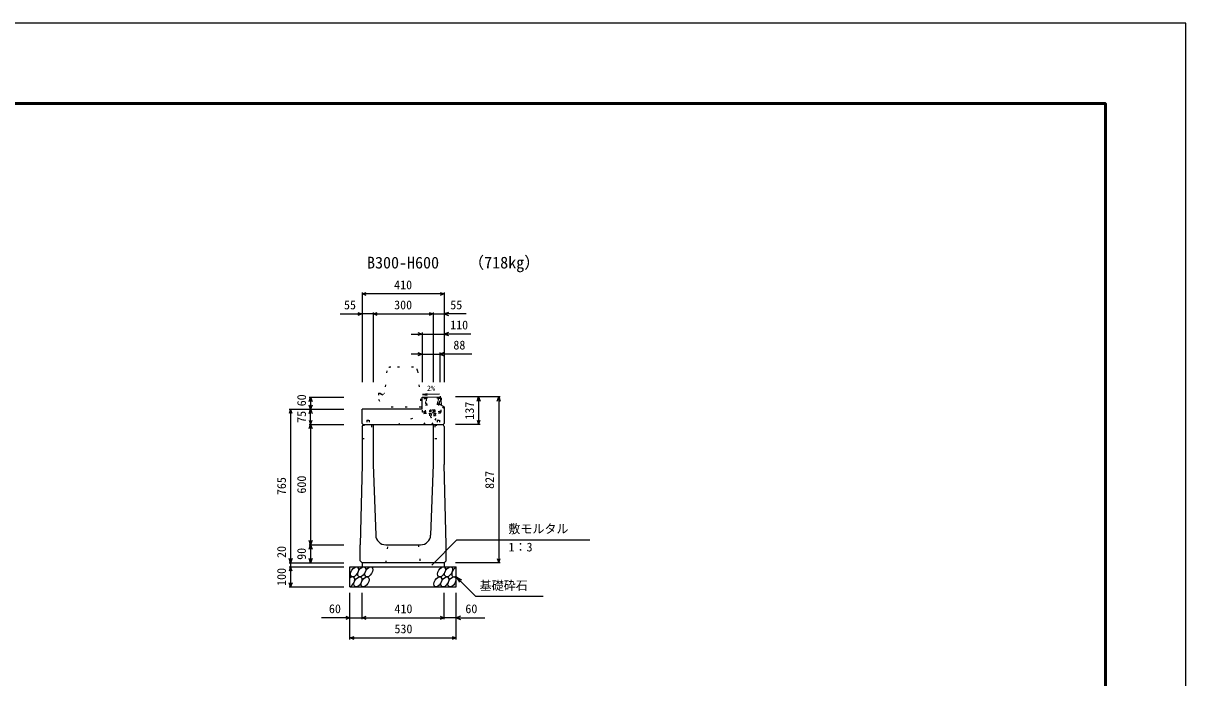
# Model space of a CAD drawing. Units: millimetres, scale not verified. Extents: x -12600 to 12600, y -5940 to 5940.
# Drawn here: x 6807 to 12600, y 2679 to 5940 of the extents above; entities that cross this region are included whole.
import ezdxf
from ezdxf.enums import TextEntityAlignment as Align

# ---------------------------------------------------------------- set-up
doc = ezdxf.new("R2010")
doc.units = ezdxf.units.MM
doc.header["$LTSCALE"] = 40
doc.linetypes.add('DOTTED', pattern=[1.75, 0.25, -1.5])
for name, color, linetype, lineweight in [('0-0_DIM', 7, 'Continuous', 25), ('0-1_Defpoints', 5, 'Continuous', 25), ('0-2_HATCH', 6, 'Continuous', 25), ('0-5_OUTLINE', 3, 'Continuous', 25), ('0-6_OUTLINE2', 4, 'DOTTED', 25), ('0-7_TXT', 7, 'Continuous', 25), ('0-8_WAKU', 3, 'Continuous', 25)]:
    doc.layers.add(name, color=color, linetype=linetype, lineweight=lineweight)
doc.styles.add('ＭＳ ゴシック', font='')
doc.styles.get('ＭＳ ゴシック').set_extended_font_data('MS Gothic')

msp = doc.modelspace()

# ---------------------------------------------------------------- linework, layer by layer
at = {"layer": '0-0_DIM'}
for p, q in [((8495, 4598.96), (8495, 4151.46)), ((8905, 4591.46), (8495, 4591.46)), ((8905, 4598.96), (8905, 4151.46)), ((8386.62, 4491.46), (8495, 4491.46)), ((8550, 4491.46), (8495, 4491.46)), ((8550, 4498.96), (8550, 4151.46)), ((8550, 4491.46), (8850, 4491.46)), ((8850, 4498.96), (8850, 4151.46)), ((8850, 4491.46), (8905, 4491.46)), ((9013.38, 4491.46), (8905, 4491.46)), ((8740, 4391.46), (8795, 4391.46)), ((8795, 4398.96), (8795, 4151.46)), ((8795, 4391.46), (8905, 4391.46)), ((9036.52, 4391.46), (8905, 4391.46)), ((8795, 4291.46), (8740, 4291.46)), ((8795, 4291.46), (8883, 4291.46)), ((8883, 4298.96), (8883, 4151.46)), ((9041.78, 4291.46), (8883, 4291.46)), ((8231.5, 4076.46), (8404, 4076.46)), ((8239, 4076.46), (8239, 4016.46)), ((9183.5, 4078.46), (8961, 4078.46)), ((9076, 4078.46), (9076, 3941.46)), ((9176, 4078.46), (9176, 3251.46)), ((8131.5, 4016.46), (8404, 4016.46)), ((8139, 4016.46), (8139, 3251.46)), ((8239, 3941.46), (8239, 4016.46)), ((8231.5, 3941.46), (8404, 3941.46)), ((8239, 3941.46), (8239, 3341.46)), ((9083.5, 3941.46), (8961, 3941.46)), ((8842.11, 3240.65), (8968.34, 3366.89)), ((8968.34, 3366.89), (9629.81, 3366.89)), ((8231.5, 3341.46), (8404, 3341.46)), ((8239, 3341.46), (8239, 3251.46)), ((8131.5, 3251.46), (8404, 3251.46)), ((8139, 3251.46), (8139, 3231.46)), ((9183.5, 3251.46), (8961, 3251.46)), ((8131.5, 3231.46), (8404, 3231.46)), ((8139, 3231.46), (8139, 3131.46)), ((8131.5, 3131.46), (8404, 3131.46)), ((8965, 3181.46), (9060.76, 3085.71)), ((8965, 3181.46), (8990.98, 3166.46)), ((8965, 3181.46), (8980, 3155.48)), ((8435, 2870.1), (8435, 3101.46)), ((8495, 2970.1), (8495, 3101.46)), ((8905, 2970.1), (8905, 3101.46)), ((8965, 2870.1), (8965, 3101.46)), ((9060.76, 3085.71), (9398.31, 3085.71)), ((8435, 2977.6), (8293.21, 2977.6)), ((8435, 2977.6), (8495, 2977.6)), ((8495, 2977.6), (8905, 2977.6)), ((8965, 2977.6), (8905, 2977.6)), ((8965, 2977.6), (9106.79, 2977.6)), ((8435, 2877.6), (8965, 2877.6))]:
    msp.add_line(p, q, dxfattribs=at)
for points in [[(8516.14, 4583.77), (8495, 4591.46), (8516.14, 4599.16)], [(8883.86, 4599.16), (8905, 4591.46), (8883.86, 4583.77)], [(8473.86, 4499.16), (8495, 4491.46), (8473.86, 4483.77)], [(8571.14, 4483.77), (8550, 4491.46), (8571.14, 4499.16)], [(8828.86, 4499.16), (8850, 4491.46), (8828.86, 4483.77)], [(8926.14, 4499.16), (8905, 4491.46), (8926.14, 4483.77)], [(8773.86, 4399.16), (8795, 4391.46), (8773.86, 4383.77)], [(8926.14, 4399.16), (8905, 4391.46), (8926.14, 4383.77)], [(8773.86, 4299.16), (8795, 4291.46), (8773.86, 4283.77)], [(8904.14, 4299.16), (8883, 4291.46), (8904.14, 4283.77)], [(8231.3, 4055.32), (8239, 4076.46), (8246.7, 4055.32)], [(9068.3, 4057.32), (9076, 4078.46), (9083.7, 4057.32)], [(9168.3, 4057.32), (9176, 4078.46), (9183.7, 4057.32)], [(8146.7, 3995.32), (8139, 4016.46), (8131.3, 3995.32)], [(8246.7, 4037.61), (8239, 4016.46), (8231.3, 4037.61)], [(8231.3, 3995.32), (8239, 4016.46), (8246.7, 3995.32)], [(8231.3, 3962.61), (8239, 3941.46), (8246.7, 3962.61)], [(8231.3, 3920.32), (8239, 3941.46), (8246.7, 3920.32)], [(9068.3, 3962.61), (9076, 3941.46), (9083.7, 3962.61)], [(8246.7, 3362.61), (8239, 3341.46), (8231.3, 3362.61)], [(8231.3, 3320.32), (8239, 3341.46), (8246.7, 3320.32)], [(8146.7, 3272.61), (8139, 3251.46), (8131.3, 3272.61)], [(8246.7, 3272.61), (8239, 3251.46), (8231.3, 3272.61)], [(9168.3, 3272.61), (9176, 3251.46), (9183.7, 3272.61)], [(8146.7, 3210.32), (8139, 3231.46), (8131.3, 3210.32)], [(8146.7, 3152.61), (8139, 3131.46), (8131.3, 3152.61)], [(8413.86, 2985.29), (8435, 2977.6), (8413.86, 2969.9)], [(8516.14, 2969.9), (8495, 2977.6), (8516.14, 2985.29)], [(8883.86, 2985.29), (8905, 2977.6), (8883.86, 2969.9)], [(8986.14, 2985.29), (8965, 2977.6), (8986.14, 2969.9)], [(8456.14, 2869.9), (8435, 2877.6), (8456.14, 2885.29)], [(8943.86, 2885.29), (8965, 2877.6), (8943.86, 2869.9)]]:
    msp.add_lwpolyline(points, dxfattribs=at)
at = {"layer": '0-1_Defpoints'}
msp.add_lwpolyline([(-4200, -5940), (12600, -5940), (12600, 5940), (-4200, 5940)], close=True, dxfattribs=at)
at = {"layer": '0-2_HATCH', "linetype": 'DOTTED'}
for p, q in [((8883.93, 3998.28), (8882.28, 4078.26)), ((8805.84, 4001.68), (8796.84, 4001.49)), ((8883.8, 4004.28), (8805.82, 4002.68)), ((8812.32, 4002.81), (8811.46, 4044.8)), ((8811.6, 4037.8), (8876.59, 4039.14)), ((8829.94, 3997.17), (8862.93, 3997.85)), ((8835.5, 4012.66), (8833.04, 4010.74)), ((8833.19, 4003.24), (8833.04, 4010.74)), ((8859.43, 4003.78), (8833.19, 4003.24)), ((8833.43, 4011.09), (8835.5, 4012.66)), ((8856.74, 4013.1), (8835.5, 4012.66)), ((8839.44, 4003.37), (8839.28, 4010.87)), ((8853.19, 4003.65), (8853.03, 4011.15)), ((8858.87, 4011.61), (8856.74, 4013.1)), ((8859.43, 4003.78), (8859.28, 4011.28)), ((8862.93, 3997.85), (8862.96, 3996.35)), ((8876.44, 4046.14), (8877.31, 4004.15)), ((8883.82, 4003.28), (8889.82, 4003.4)), ((8889.82, 4003.4), (8889.14, 4036.65)), ((8832.87, 3983.23), (8832.61, 3995.73)), ((8860.58, 3983.8), (8832.87, 3983.23)), ((8839.54, 3995.87), (8839.8, 3983.37)), ((8853.39, 3996.15), (8853.65, 3983.66)), ((8860.32, 3996.3), (8860.58, 3983.8))]:
    msp.add_line(p, q, dxfattribs=at)
at = {"layer": '0-2_HATCH'}
msp.add_line((8888.6, 4063.02), (8889.14, 4036.65), dxfattribs=at)
at = {"layer": '0-2_HATCH', "linetype": 'DOTTED'}
for points in [[(8796.84, 4001.49), (8795.3, 4076.48), (8804.3, 4076.66)], [(8804.3, 4076.66), (8805.94, 3996.68), (8883.93, 3998.28)], [(8811.46, 4044.8), (8812.46, 4044.82), (8811.96, 4068.82), (8810.96, 4068.8), (8810.82, 4075.79), (8875.8, 4077.13)], [(8815.82, 4075.9), (8815.96, 4068.9), (8814.96, 4068.88), (8815.45, 4044.88), (8816.45, 4044.9), (8816.6, 4037.91)], [(8871.59, 4039.04), (8871.44, 4046.04), (8872.44, 4046.06), (8871.95, 4070.05), (8870.95, 4070.03), (8870.81, 4077.03)], [(8875.8, 4077.13), (8875.95, 4070.13), (8874.95, 4070.11), (8875.44, 4046.12), (8876.44, 4046.14)], [(8888.6, 4063.02), (8888.28, 4078.39), (8882.28, 4078.26)], [(8862.96, 3996.35), (8829.97, 3995.67), (8829.94, 3997.17)]]:
    msp.add_lwpolyline(points, dxfattribs=at)
for centre, radius, start, end in [((8836.23, 4007.52), 4.53, 47.57461, 134.78335), ((8846.53, 3992.73), 19.53, 70.56972, 111.78823), ((8856.22, 4007.93), 4.53, 47.57461, 134.78335), ((8846.72, 3983.51), 11, 181.1783, 1.1783)]:
    msp.add_arc(centre, radius, start, end, dxfattribs=at)
at = {"layer": '0-2_HATCH'}
for centre in [(8457.89, 3206.46), (8493.37, 3206.46), (8528.84, 3206.46), (8891.05, 3206.46), (8926.52, 3206.46), (8474.77, 3156.46), (8510.25, 3156.46), (8872.45, 3156.46), (8907.93, 3156.46), (8943.41, 3156.46)]:
    msp.add_ellipse(centre, major_axis=(14.54, 23.54), ratio=0.5792, dxfattribs=at)
for centre, start_param, end_param in [((8962, 3206.46), 0.6666252, 4.1103269), ((8439.3, 3156.46), 3.7419964, 7.318141)]:
    msp.add_ellipse(centre, major_axis=(14.54, 23.54), ratio=0.5792, start_param=start_param, end_param=end_param, dxfattribs=at)
at = {"layer": '0-5_OUTLINE', "linetype": 'DOTTED'}
for p, q in [((8618.19, 4208.41), (8607, 4096.46)), ((8751.9, 4226.46), (8638.1, 4226.46)), ((8771.8, 4208.45), (8790, 4026.46)), ((8577, 4096.46), (8577, 4066.46)), ((8577, 4096.46), (8585, 4096.46)), ((8577, 4066.46), (8600, 4026.46)), ((8790, 4026.46), (8600, 4026.46))]:
    msp.add_line(p, q, dxfattribs=at)
at = {"layer": '0-5_OUTLINE'}
for p, q in [((8795, 4076.46), (8883, 4078.28)), ((8795, 4016.46), (8795, 4076.46)), ((8883, 4078.28), (8889, 4072.4)), ((8889, 4072.4), (8889, 4063.47)), ((8495, 3946.46), (8495, 4016.46)), ((8795, 4016.46), (8495, 4016.46)), ((8905, 4028.4), (8880, 4041.4)), ((8905, 4028.4), (8905, 3946.46)), ((8495, 3946.46), (8500, 3941.46)), ((8495, 3931.46), (8500, 3941.46)), ((8500, 3941.46), (8900, 3941.46)), ((8550, 3941.46), (8550, 3741.46)), ((8850, 3941.46), (8850, 3741.46)), ((8900, 3941.46), (8905, 3946.46)), ((8905, 3931.46), (8900, 3941.46)), ((8495, 3931.46), (8495, 3741.46)), ((8905, 3931.46), (8905, 3741.46)), ((8495, 3741.46), (8485, 3341.46)), ((8550, 3741.46), (8563.2, 3389.59)), ((8850, 3741.46), (8836.8, 3389.59)), ((8915, 3341.46), (8905, 3741.46)), ((8485, 3261.46), (8485, 3341.46)), ((8613.16, 3341.46), (8786.84, 3341.46)), ((8915, 3261.46), (8915, 3341.46)), ((8495, 3251.46), (8485, 3261.46)), ((8905, 3251.46), (8495, 3251.46)), ((8495, 3251.46), (8495, 3231.46)), ((8905, 3251.46), (8915, 3261.46)), ((8905, 3251.46), (8905, 3231.46)), ((8435, 3231.46), (8965, 3231.46)), ((8435, 3131.46), (8435, 3231.46)), ((8965, 3131.46), (8965, 3231.46)), ((8435, 3131.46), (8965, 3131.46))]:
    msp.add_line(p, q, dxfattribs=at)
at = {"layer": '0-5_OUTLINE', "linetype": 'DOTTED'}
msp.add_lwpolyline([(8585, 4096.46), (8595, 4086.46), (8605, 4096.46), (8607, 4096.46)], dxfattribs=at)
at = {"layer": '0-5_OUTLINE'}
msp.add_lwpolyline([(8889, 4063.47), (8880, 4053.47), (8880, 4041.4)], dxfattribs=at)
at = {"layer": '0-5_OUTLINE', "linetype": 'DOTTED'}
for centre, start, end in [((8638.1, 4206.46), 90, 174.40835), ((8751.9, 4206.46), 4.08463, 90)]:
    msp.add_arc(centre, 20, start, end, dxfattribs=at)
at = {"layer": '0-5_OUTLINE'}
for centre, start, end in [((8613.16, 3391.46), 182.14759, 270), ((8786.84, 3391.46), 270, 357.85241)]:
    msp.add_arc(centre, 50, start, end, dxfattribs=at)
at = {"layer": '0-6_OUTLINE2'}
for p, q in [((8803.79, 3941.46), (8880, 4041.4)), ((8842.8, 3941.46), (8889.81, 4003.4)), ((8901.33, 4030.31), (8844.19, 3941.46)), ((8518.5, 3961.96), (8530.5, 3961.96)), ((8518.5, 3961.96), (8518.5, 3936.96)), ((8530.5, 3961.96), (8530.5, 3936.96)), ((8674.57, 3941.46), (8805.94, 3996.68)), ((8869.5, 3961.96), (8881.5, 3961.96)), ((8869.5, 3961.96), (8869.5, 3936.96)), ((8881.5, 3961.96), (8881.5, 3936.96)), ((8497.75, 3936.96), (8542, 3936.96)), ((8542, 3936.96), (8542, 3871.46)), ((8858, 3936.96), (8902.25, 3936.96)), ((8495, 3871.46), (8542, 3871.46)), ((8615, 3251.46), (8625, 3341.46)), ((8775, 3341.46), (8785, 3251.46))]:
    msp.add_line(p, q, dxfattribs=at)
msp.add_lwpolyline([(8858, 3936.96), (8858, 3871.46), (8905, 3871.46)], dxfattribs=at)
at = {"layer": '0-7_TXT'}
msp.add_line((8796.72, 4090.4), (8820.44, 4086.72), dxfattribs=at)
msp.add_lwpolyline([(8881.28, 4092.14), (8796.72, 4090.4), (8820.26, 4095.05)], dxfattribs=at)
at = {"layer": '0-8_WAKU', "lineweight": 50}
msp.add_lwpolyline([(-3800, -5540), (12200, -5540), (12200, 5540), (-3800, 5540)], close=True, dxfattribs=at)

# ---------------------------------------------------------------- texts
at = {"layer": '0-0_DIM', "style": 'ＭＳ ゴシック'}
for s, p in [('410', (8655, 4601.46)), ('55', (8405.16, 4501.46)), ('300', (8655, 4501.46)), ('55', (8934.84, 4501.46)), ('110', (8934.02, 4401.46)), ('88', (8950.19, 4301.46)), ('敷モルタル', (9223.94, 3385.62)), ('1：3', (9224.94, 3294.93)), ('基礎砕石', (9081.32, 3102.88)), ('60', (8330, 2987.6)), ('410', (8656.54, 2987.6)), ('60', (9010, 2987.6)), ('530', (8656.54, 2887.6))]:
    msp.add_text(s, height=43.99, dxfattribs=at).set_placement(p, align=Align.BOTTOM_LEFT)
for s, p in [('60', (8229, 4031.46)), ('75', (8229, 3948.96)), ('137', (9066, 3964.96)), ('765', (8129, 3588.96)), ('600', (8229, 3596.46)), ('827', (9166, 3619.96)), ('20', (8129, 3275.78)), ('90', (8229, 3266.46)), ('100', (8129, 3136.46))]:
    msp.add_text(s, height=43.99, rotation=90, dxfattribs=at).set_placement(p, align=Align.BOTTOM_LEFT)
at = {"layer": '0-7_TXT', "style": 'ＭＳ ゴシック'}
for s, height, p in [('B300-H600', 58.65, (8520, 4700.44)), ('（718kg）', 58.65, (9023.7, 4700.84)), ('2%', 26.39, (8818.18, 4100.21))]:
    msp.add_text(s, height=height, dxfattribs=at).set_placement(p, align=Align.BOTTOM_LEFT)

doc.saveas('drawing.dxf')
